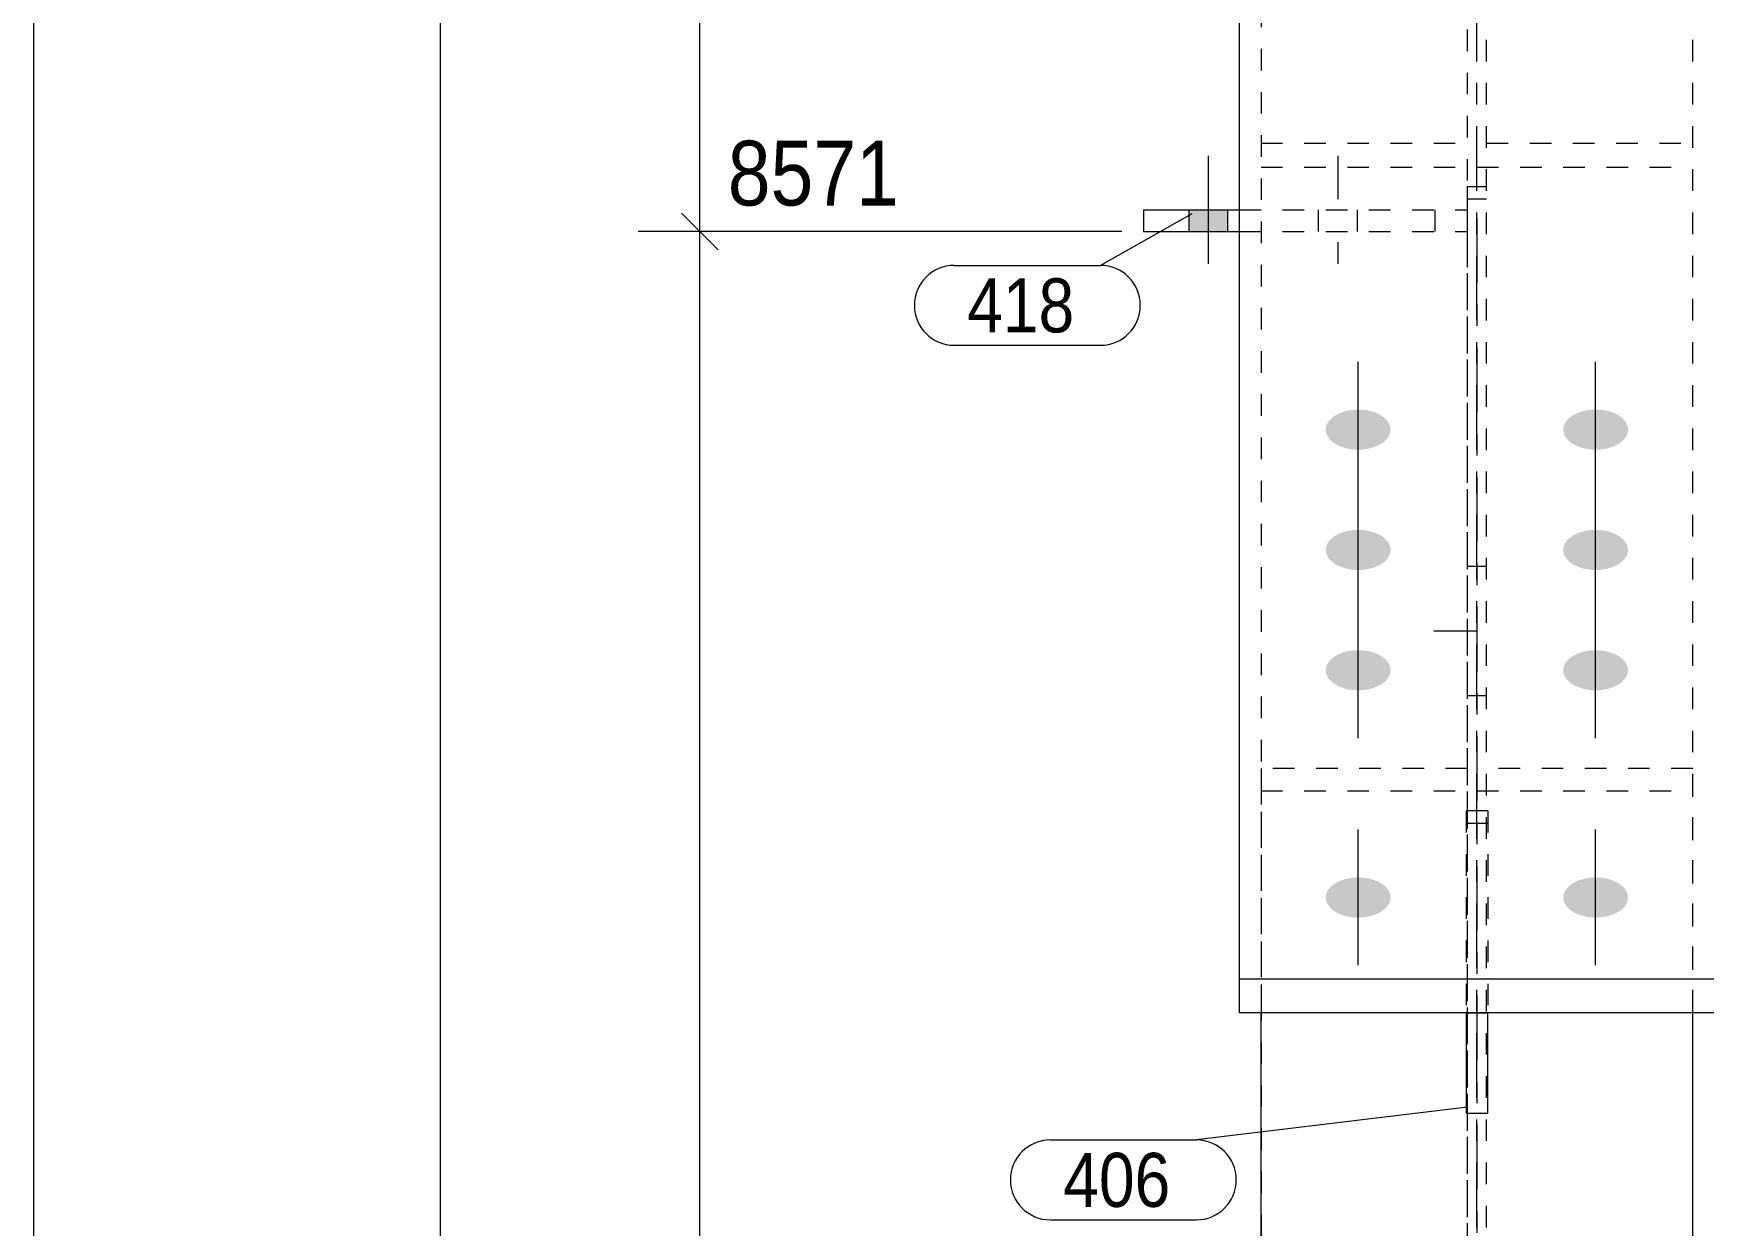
# Model space of a CAD drawing. Header units: millimetres. Extents: x 2 to 579, y 1 to 825.
# Drawn here: x 5 to 82.4, y 590.5 to 645.7 of the extents above; entities that cross this region are included whole.
import ezdxf

# ---------------------------------------------------------------- set-up
doc = ezdxf.new("R2010")
doc.units = ezdxf.units.MM
for name, pattern in [('XKITLINE00', [0]), ('XKITLINE01', [4, 1, -1, 1, -1]), ('XKITLINE02', [4, 2, -2]), ('XKITLINE03', [6, 3, -1, 1, -1])]:
    doc.linetypes.add(name, pattern=pattern)
for name, color, linetype, lineweight in [('Bolt', 3, 'Continuous', 0), ('Dimensions', 7, 'Continuous', 0), ('DrawingSheet', 5, 'Continuous', 0), ('Part', 2, 'Continuous', 0), ('PartMark', 7, 'Continuous', 0)]:
    doc.layers.add(name, color=color, linetype=linetype, lineweight=lineweight)
doc.styles.add('ARIAL', font='ARIAL.TTF')

# ---------------------------------------------------------------- blocks, each defined once
blk = doc.blocks.new('*A47')
at = {"layer": 'Bolt', "color": 3, "linetype": 'XKITLINE02', "lineweight": 0}
for p, q in [((71.413, 621.062), (72.313, 621.062)), ((69.863, 618.062), (73.863, 618.062)), ((71.413, 615.062), (72.313, 615.062))]:
    blk.add_line(p, q, dxfattribs=at)
blk = doc.blocks.new('*A48')
at = {"layer": 'Bolt'}
for points in [[(66.326, 626.454), (66.289, 626.455), (66.252, 626.457), (66.216, 626.459), (66.179, 626.461), (66.143, 626.464), (66.106, 626.468), (66.07, 626.472), (66.034, 626.477), (65.998, 626.482), (65.963, 626.488), (65.927, 626.494), (65.892, 626.501), (65.857, 626.508), (65.823, 626.516), (65.789, 626.525), (65.755, 626.534), (65.721, 626.543), (65.688, 626.553), (65.656, 626.564), (65.623, 626.575), (65.592, 626.586), (65.56, 626.598), (65.529, 626.611), (65.499, 626.624), (65.469, 626.637), (65.44, 626.651), (65.411, 626.665), (65.383, 626.68), (65.355, 626.695), (65.328, 626.71), (65.302, 626.726), (65.276, 626.742), (65.251, 626.759), (65.227, 626.776), (65.203, 626.794), (65.18, 626.811), (65.158, 626.83), (65.136, 626.848), (65.116, 626.867), (65.095, 626.886), (65.076, 626.905), (65.058, 626.925), (65.04, 626.945), (65.023, 626.965), (65.007, 626.986), (64.991, 627.006), (64.977, 627.027), (64.963, 627.049), (64.95, 627.07), (64.938, 627.092), (64.927, 627.113), (64.917, 627.135), (64.908, 627.157), (64.899, 627.179), (64.892, 627.202), (64.885, 627.224), (64.879, 627.247), (64.874, 627.269), (64.87, 627.292), (64.867, 627.314), (64.865, 627.337), (64.863, 627.36), (64.863, 627.383), (64.863, 627.406), (64.865, 627.428), (64.867, 627.451), (64.87, 627.474), (64.874, 627.496), (64.879, 627.519), (64.885, 627.542), (64.892, 627.564), (64.899, 627.586), (64.908, 627.608), (64.917, 627.63), (64.927, 627.652), (64.938, 627.674), (64.95, 627.696), (64.963, 627.717), (64.977, 627.738), (64.991, 627.759), (65.007, 627.78), (65.023, 627.8), (65.04, 627.821), (65.058, 627.841), (65.076, 627.86), (65.095, 627.88), (65.116, 627.899), (65.136, 627.918), (65.158, 627.936), (65.18, 627.954), (65.203, 627.972), (65.227, 627.989), (65.251, 628.006), (65.276, 628.023), (65.302, 628.039), (65.328, 628.055), (65.355, 628.071), (65.383, 628.086), (65.411, 628.101), (65.44, 628.115), (65.469, 628.129), (65.499, 628.142), (65.529, 628.155), (65.56, 628.167), (65.592, 628.179), (65.623, 628.191), (65.656, 628.202), (65.688, 628.212), (65.721, 628.222), (65.755, 628.232), (65.789, 628.241), (65.823, 628.249), (65.857, 628.257), (65.892, 628.265), (65.927, 628.271), (65.963, 628.278), (65.998, 628.284), (66.034, 628.289), (66.07, 628.294), (66.106, 628.298), (66.143, 628.301), (66.179, 628.304), (66.216, 628.307), (66.252, 628.309), (66.289, 628.31), (66.326, 628.311), (66.363, 628.311), (66.4, 628.311), (66.436, 628.31), (66.473, 628.309), (66.51, 628.307), (66.546, 628.304), (66.583, 628.301), (66.619, 628.298), (66.655, 628.294), (66.691, 628.289), (66.727, 628.284), (66.763, 628.278), (66.798, 628.271), (66.833, 628.265), (66.868, 628.257), (66.903, 628.249), (66.937, 628.241), (66.971, 628.232), (67.004, 628.222), (67.037, 628.212), (67.07, 628.202), (67.102, 628.191), (67.134, 628.179), (67.165, 628.167), (67.196, 628.155), (67.226, 628.142), (67.256, 628.129), (67.286, 628.115), (67.314, 628.101), (67.342, 628.086), (67.37, 628.071), (67.397, 628.055), (67.423, 628.039), (67.449, 628.023), (67.474, 628.006), (67.499, 627.989), (67.522, 627.972), (67.545, 627.954), (67.568, 627.936), (67.589, 627.918), (67.61, 627.899), (67.63, 627.88), (67.649, 627.86), (67.668, 627.841), (67.686, 627.821), (67.703, 627.8), (67.719, 627.78), (67.734, 627.759), (67.749, 627.738), (67.762, 627.717), (67.775, 627.696), (67.787, 627.674), (67.798, 627.652), (67.808, 627.63), (67.818, 627.608), (67.826, 627.586), (67.834, 627.564), (67.841, 627.542), (67.846, 627.519), (67.851, 627.496), (67.855, 627.474), (67.859, 627.451), (67.861, 627.428), (67.862, 627.406), (67.863, 627.383), (67.862, 627.36), (67.861, 627.337), (67.859, 627.314), (67.855, 627.292), (67.851, 627.269), (67.846, 627.247), (67.841, 627.224), (67.834, 627.202), (67.826, 627.179), (67.818, 627.157), (67.808, 627.135), (67.798, 627.113), (67.787, 627.092), (67.775, 627.07), (67.762, 627.049), (67.749, 627.027), (67.734, 627.006), (67.719, 626.986), (67.703, 626.965), (67.686, 626.945), (67.668, 626.925), (67.649, 626.905), (67.63, 626.886), (67.61, 626.867), (67.589, 626.848), (67.568, 626.83), (67.545, 626.811), (67.522, 626.794), (67.499, 626.776), (67.474, 626.759), (67.449, 626.742), (67.423, 626.726), (67.397, 626.71), (67.37, 626.695), (67.342, 626.68), (67.314, 626.665), (67.286, 626.651), (67.256, 626.637), (67.226, 626.624), (67.196, 626.611), (67.165, 626.598), (67.134, 626.586), (67.102, 626.575), (67.07, 626.564), (67.037, 626.553), (67.004, 626.543), (66.971, 626.534), (66.937, 626.525), (66.903, 626.516), (66.868, 626.508), (66.833, 626.501), (66.798, 626.494), (66.763, 626.488), (66.727, 626.482), (66.691, 626.477), (66.655, 626.472), (66.619, 626.468), (66.583, 626.464), (66.546, 626.461), (66.51, 626.459), (66.473, 626.457), (66.436, 626.455), (66.4, 626.454), (66.363, 626.454)], [(77.326, 626.454), (77.289, 626.455), (77.252, 626.457), (77.216, 626.459), (77.179, 626.461), (77.143, 626.464), (77.106, 626.468), (77.07, 626.472), (77.034, 626.477), (76.998, 626.482), (76.963, 626.488), (76.927, 626.494), (76.892, 626.501), (76.857, 626.508), (76.823, 626.516), (76.789, 626.525), (76.755, 626.534), (76.721, 626.543), (76.688, 626.553), (76.656, 626.564), (76.623, 626.575), (76.592, 626.586), (76.56, 626.598), (76.529, 626.611), (76.499, 626.624), (76.469, 626.637), (76.44, 626.651), (76.411, 626.665), (76.383, 626.68), (76.355, 626.695), (76.328, 626.71), (76.302, 626.726), (76.276, 626.742), (76.251, 626.759), (76.227, 626.776), (76.203, 626.794), (76.18, 626.811), (76.158, 626.83), (76.136, 626.848), (76.116, 626.867), (76.095, 626.886), (76.076, 626.905), (76.058, 626.925), (76.04, 626.945), (76.023, 626.965), (76.007, 626.986), (75.991, 627.006), (75.977, 627.027), (75.963, 627.049), (75.95, 627.07), (75.938, 627.092), (75.927, 627.113), (75.917, 627.135), (75.908, 627.157), (75.899, 627.179), (75.892, 627.202), (75.885, 627.224), (75.879, 627.247), (75.874, 627.269), (75.87, 627.292), (75.867, 627.314), (75.865, 627.337), (75.863, 627.36), (75.863, 627.383), (75.863, 627.406), (75.865, 627.428), (75.867, 627.451), (75.87, 627.474), (75.874, 627.496), (75.879, 627.519), (75.885, 627.542), (75.892, 627.564), (75.899, 627.586), (75.908, 627.608), (75.917, 627.63), (75.927, 627.652), (75.938, 627.674), (75.95, 627.696), (75.963, 627.717), (75.977, 627.738), (75.991, 627.759), (76.007, 627.78), (76.023, 627.8), (76.04, 627.821), (76.058, 627.841), (76.076, 627.86), (76.095, 627.88), (76.116, 627.899), (76.136, 627.918), (76.158, 627.936), (76.18, 627.954), (76.203, 627.972), (76.227, 627.989), (76.251, 628.006), (76.276, 628.023), (76.302, 628.039), (76.328, 628.055), (76.355, 628.071), (76.383, 628.086), (76.411, 628.101), (76.44, 628.115), (76.469, 628.129), (76.499, 628.142), (76.529, 628.155), (76.56, 628.167), (76.592, 628.179), (76.623, 628.191), (76.656, 628.202), (76.688, 628.212), (76.721, 628.222), (76.755, 628.232), (76.789, 628.241), (76.823, 628.249), (76.857, 628.257), (76.892, 628.265), (76.927, 628.271), (76.963, 628.278), (76.998, 628.284), (77.034, 628.289), (77.07, 628.294), (77.106, 628.298), (77.143, 628.301), (77.179, 628.304), (77.216, 628.307), (77.252, 628.309), (77.289, 628.31), (77.326, 628.311), (77.363, 628.311), (77.4, 628.311), (77.436, 628.31), (77.473, 628.309), (77.51, 628.307), (77.546, 628.304), (77.583, 628.301), (77.619, 628.298), (77.655, 628.294), (77.691, 628.289), (77.727, 628.284), (77.763, 628.278), (77.798, 628.271), (77.833, 628.265), (77.868, 628.257), (77.903, 628.249), (77.937, 628.241), (77.971, 628.232), (78.004, 628.222), (78.037, 628.212), (78.07, 628.202), (78.102, 628.191), (78.134, 628.179), (78.165, 628.167), (78.196, 628.155), (78.226, 628.142), (78.256, 628.129), (78.286, 628.115), (78.314, 628.101), (78.342, 628.086), (78.37, 628.071), (78.397, 628.055), (78.423, 628.039), (78.449, 628.023), (78.474, 628.006), (78.499, 627.989), (78.522, 627.972), (78.545, 627.954), (78.568, 627.936), (78.589, 627.918), (78.61, 627.899), (78.63, 627.88), (78.649, 627.86), (78.668, 627.841), (78.686, 627.821), (78.703, 627.8), (78.719, 627.78), (78.734, 627.759), (78.749, 627.738), (78.762, 627.717), (78.775, 627.696), (78.787, 627.674), (78.798, 627.652), (78.808, 627.63), (78.818, 627.608), (78.826, 627.586), (78.834, 627.564), (78.841, 627.542), (78.846, 627.519), (78.851, 627.496), (78.855, 627.474), (78.859, 627.451), (78.861, 627.428), (78.862, 627.406), (78.863, 627.383), (78.862, 627.36), (78.861, 627.337), (78.859, 627.314), (78.855, 627.292), (78.851, 627.269), (78.846, 627.247), (78.841, 627.224), (78.834, 627.202), (78.826, 627.179), (78.818, 627.157), (78.808, 627.135), (78.798, 627.113), (78.787, 627.092), (78.775, 627.07), (78.762, 627.049), (78.749, 627.027), (78.734, 627.006), (78.719, 626.986), (78.703, 626.965), (78.686, 626.945), (78.668, 626.925), (78.649, 626.905), (78.63, 626.886), (78.61, 626.867), (78.589, 626.848), (78.568, 626.83), (78.545, 626.811), (78.522, 626.794), (78.499, 626.776), (78.474, 626.759), (78.449, 626.742), (78.423, 626.726), (78.397, 626.71), (78.37, 626.695), (78.342, 626.68), (78.314, 626.665), (78.286, 626.651), (78.256, 626.637), (78.226, 626.624), (78.196, 626.611), (78.165, 626.598), (78.134, 626.586), (78.102, 626.575), (78.07, 626.564), (78.037, 626.553), (78.004, 626.543), (77.971, 626.534), (77.937, 626.525), (77.903, 626.516), (77.868, 626.508), (77.833, 626.501), (77.798, 626.494), (77.763, 626.488), (77.727, 626.482), (77.691, 626.477), (77.655, 626.472), (77.619, 626.468), (77.583, 626.464), (77.546, 626.461), (77.51, 626.459), (77.473, 626.457), (77.436, 626.455), (77.4, 626.454), (77.363, 626.454)], [(66.326, 620.883), (66.289, 620.883), (66.252, 620.885), (66.216, 620.887), (66.179, 620.889), (66.143, 620.892), (66.106, 620.896), (66.07, 620.9), (66.034, 620.905), (65.998, 620.91), (65.963, 620.916), (65.927, 620.922), (65.892, 620.929), (65.857, 620.937), (65.823, 620.945), (65.789, 620.953), (65.755, 620.962), (65.721, 620.971), (65.688, 620.981), (65.656, 620.992), (65.623, 621.003), (65.592, 621.014), (65.56, 621.026), (65.529, 621.039), (65.499, 621.052), (65.469, 621.065), (65.44, 621.079), (65.411, 621.093), (65.383, 621.108), (65.355, 621.123), (65.328, 621.138), (65.302, 621.154), (65.276, 621.171), (65.251, 621.187), (65.227, 621.204), (65.203, 621.222), (65.18, 621.24), (65.158, 621.258), (65.136, 621.276), (65.116, 621.295), (65.095, 621.314), (65.076, 621.334), (65.058, 621.353), (65.04, 621.373), (65.023, 621.393), (65.007, 621.414), (64.991, 621.435), (64.977, 621.456), (64.963, 621.477), (64.95, 621.498), (64.938, 621.52), (64.927, 621.541), (64.917, 621.563), (64.908, 621.585), (64.899, 621.607), (64.892, 621.63), (64.885, 621.652), (64.879, 621.675), (64.874, 621.697), (64.87, 621.72), (64.867, 621.743), (64.865, 621.765), (64.863, 621.788), (64.863, 621.811), (64.863, 621.834), (64.865, 621.857), (64.867, 621.879), (64.87, 621.902), (64.874, 621.925), (64.879, 621.947), (64.885, 621.97), (64.892, 621.992), (64.899, 622.014), (64.908, 622.037), (64.917, 622.059), (64.927, 622.081), (64.938, 622.102), (64.95, 622.124), (64.963, 622.145), (64.977, 622.166), (64.991, 622.187), (65.007, 622.208), (65.023, 622.228), (65.04, 622.249), (65.058, 622.269), (65.076, 622.288), (65.095, 622.308), (65.116, 622.327), (65.136, 622.346), (65.158, 622.364), (65.18, 622.382), (65.203, 622.4), (65.227, 622.418), (65.251, 622.435), (65.276, 622.451), (65.302, 622.468), (65.328, 622.484), (65.355, 622.499), (65.383, 622.514), (65.411, 622.529), (65.44, 622.543), (65.469, 622.557), (65.499, 622.57), (65.529, 622.583), (65.56, 622.596), (65.592, 622.607), (65.623, 622.619), (65.656, 622.63), (65.688, 622.64), (65.721, 622.65), (65.755, 622.66), (65.789, 622.669), (65.823, 622.677), (65.857, 622.685), (65.892, 622.693), (65.927, 622.7), (65.963, 622.706), (65.998, 622.712), (66.034, 622.717), (66.07, 622.722), (66.106, 622.726), (66.143, 622.73), (66.179, 622.733), (66.216, 622.735), (66.252, 622.737), (66.289, 622.738), (66.326, 622.739), (66.363, 622.74), (66.4, 622.739), (66.436, 622.738), (66.473, 622.737), (66.51, 622.735), (66.546, 622.733), (66.583, 622.73), (66.619, 622.726), (66.655, 622.722), (66.691, 622.717), (66.727, 622.712), (66.763, 622.706), (66.798, 622.7), (66.833, 622.693), (66.868, 622.685), (66.903, 622.677), (66.937, 622.669), (66.971, 622.66), (67.004, 622.65), (67.037, 622.64), (67.07, 622.63), (67.102, 622.619), (67.134, 622.607), (67.165, 622.596), (67.196, 622.583), (67.226, 622.57), (67.256, 622.557), (67.286, 622.543), (67.314, 622.529), (67.342, 622.514), (67.37, 622.499), (67.397, 622.484), (67.423, 622.468), (67.449, 622.451), (67.474, 622.435), (67.499, 622.418), (67.522, 622.4), (67.545, 622.382), (67.568, 622.364), (67.589, 622.346), (67.61, 622.327), (67.63, 622.308), (67.649, 622.288), (67.668, 622.269), (67.686, 622.249), (67.703, 622.228), (67.719, 622.208), (67.734, 622.187), (67.749, 622.166), (67.762, 622.145), (67.775, 622.124), (67.787, 622.102), (67.798, 622.081), (67.808, 622.059), (67.818, 622.037), (67.826, 622.014), (67.834, 621.992), (67.841, 621.97), (67.846, 621.947), (67.851, 621.925), (67.855, 621.902), (67.859, 621.879), (67.861, 621.857), (67.862, 621.834), (67.863, 621.811), (67.862, 621.788), (67.861, 621.765), (67.859, 621.743), (67.855, 621.72), (67.851, 621.697), (67.846, 621.675), (67.841, 621.652), (67.834, 621.63), (67.826, 621.607), (67.818, 621.585), (67.808, 621.563), (67.798, 621.541), (67.787, 621.52), (67.775, 621.498), (67.762, 621.477), (67.749, 621.456), (67.734, 621.435), (67.719, 621.414), (67.703, 621.393), (67.686, 621.373), (67.668, 621.353), (67.649, 621.334), (67.63, 621.314), (67.61, 621.295), (67.589, 621.276), (67.568, 621.258), (67.545, 621.24), (67.522, 621.222), (67.499, 621.204), (67.474, 621.187), (67.449, 621.171), (67.423, 621.154), (67.397, 621.138), (67.37, 621.123), (67.342, 621.108), (67.314, 621.093), (67.286, 621.079), (67.256, 621.065), (67.226, 621.052), (67.196, 621.039), (67.165, 621.026), (67.134, 621.014), (67.102, 621.003), (67.07, 620.992), (67.037, 620.981), (67.004, 620.971), (66.971, 620.962), (66.937, 620.953), (66.903, 620.945), (66.868, 620.937), (66.833, 620.929), (66.798, 620.922), (66.763, 620.916), (66.727, 620.91), (66.691, 620.905), (66.655, 620.9), (66.619, 620.896), (66.583, 620.892), (66.546, 620.889), (66.51, 620.887), (66.473, 620.885), (66.436, 620.883), (66.4, 620.883), (66.363, 620.882)], [(77.326, 620.883), (77.289, 620.883), (77.252, 620.885), (77.216, 620.887), (77.179, 620.889), (77.143, 620.892), (77.106, 620.896), (77.07, 620.9), (77.034, 620.905), (76.998, 620.91), (76.963, 620.916), (76.927, 620.922), (76.892, 620.929), (76.857, 620.937), (76.823, 620.945), (76.789, 620.953), (76.755, 620.962), (76.721, 620.971), (76.688, 620.981), (76.656, 620.992), (76.623, 621.003), (76.592, 621.014), (76.56, 621.026), (76.529, 621.039), (76.499, 621.052), (76.469, 621.065), (76.44, 621.079), (76.411, 621.093), (76.383, 621.108), (76.355, 621.123), (76.328, 621.138), (76.302, 621.154), (76.276, 621.171), (76.251, 621.187), (76.227, 621.204), (76.203, 621.222), (76.18, 621.24), (76.158, 621.258), (76.136, 621.276), (76.116, 621.295), (76.095, 621.314), (76.076, 621.334), (76.058, 621.353), (76.04, 621.373), (76.023, 621.393), (76.007, 621.414), (75.991, 621.435), (75.977, 621.456), (75.963, 621.477), (75.95, 621.498), (75.938, 621.52), (75.927, 621.541), (75.917, 621.563), (75.908, 621.585), (75.899, 621.607), (75.892, 621.63), (75.885, 621.652), (75.879, 621.675), (75.874, 621.697), (75.87, 621.72), (75.867, 621.743), (75.865, 621.765), (75.863, 621.788), (75.863, 621.811), (75.863, 621.834), (75.865, 621.857), (75.867, 621.879), (75.87, 621.902), (75.874, 621.925), (75.879, 621.947), (75.885, 621.97), (75.892, 621.992), (75.899, 622.014), (75.908, 622.037), (75.917, 622.059), (75.927, 622.081), (75.938, 622.102), (75.95, 622.124), (75.963, 622.145), (75.977, 622.166), (75.991, 622.187), (76.007, 622.208), (76.023, 622.228), (76.04, 622.249), (76.058, 622.269), (76.076, 622.288), (76.095, 622.308), (76.116, 622.327), (76.136, 622.346), (76.158, 622.364), (76.18, 622.382), (76.203, 622.4), (76.227, 622.418), (76.251, 622.435), (76.276, 622.451), (76.302, 622.468), (76.328, 622.484), (76.355, 622.499), (76.383, 622.514), (76.411, 622.529), (76.44, 622.543), (76.469, 622.557), (76.499, 622.57), (76.529, 622.583), (76.56, 622.596), (76.592, 622.607), (76.623, 622.619), (76.656, 622.63), (76.688, 622.64), (76.721, 622.65), (76.755, 622.66), (76.789, 622.669), (76.823, 622.677), (76.857, 622.685), (76.892, 622.693), (76.927, 622.7), (76.963, 622.706), (76.998, 622.712), (77.034, 622.717), (77.07, 622.722), (77.106, 622.726), (77.143, 622.73), (77.179, 622.733), (77.216, 622.735), (77.252, 622.737), (77.289, 622.738), (77.326, 622.739), (77.363, 622.74), (77.4, 622.739), (77.436, 622.738), (77.473, 622.737), (77.51, 622.735), (77.546, 622.733), (77.583, 622.73), (77.619, 622.726), (77.655, 622.722), (77.691, 622.717), (77.727, 622.712), (77.763, 622.706), (77.798, 622.7), (77.833, 622.693), (77.868, 622.685), (77.903, 622.677), (77.937, 622.669), (77.971, 622.66), (78.004, 622.65), (78.037, 622.64), (78.07, 622.63), (78.102, 622.619), (78.134, 622.607), (78.165, 622.596), (78.196, 622.583), (78.226, 622.57), (78.256, 622.557), (78.286, 622.543), (78.314, 622.529), (78.342, 622.514), (78.37, 622.499), (78.397, 622.484), (78.423, 622.468), (78.449, 622.451), (78.474, 622.435), (78.499, 622.418), (78.522, 622.4), (78.545, 622.382), (78.568, 622.364), (78.589, 622.346), (78.61, 622.327), (78.63, 622.308), (78.649, 622.288), (78.668, 622.269), (78.686, 622.249), (78.703, 622.228), (78.719, 622.208), (78.734, 622.187), (78.749, 622.166), (78.762, 622.145), (78.775, 622.124), (78.787, 622.102), (78.798, 622.081), (78.808, 622.059), (78.818, 622.037), (78.826, 622.014), (78.834, 621.992), (78.841, 621.97), (78.846, 621.947), (78.851, 621.925), (78.855, 621.902), (78.859, 621.879), (78.861, 621.857), (78.862, 621.834), (78.863, 621.811), (78.862, 621.788), (78.861, 621.765), (78.859, 621.743), (78.855, 621.72), (78.851, 621.697), (78.846, 621.675), (78.841, 621.652), (78.834, 621.63), (78.826, 621.607), (78.818, 621.585), (78.808, 621.563), (78.798, 621.541), (78.787, 621.52), (78.775, 621.498), (78.762, 621.477), (78.749, 621.456), (78.734, 621.435), (78.719, 621.414), (78.703, 621.393), (78.686, 621.373), (78.668, 621.353), (78.649, 621.334), (78.63, 621.314), (78.61, 621.295), (78.589, 621.276), (78.568, 621.258), (78.545, 621.24), (78.522, 621.222), (78.499, 621.204), (78.474, 621.187), (78.449, 621.171), (78.423, 621.154), (78.397, 621.138), (78.37, 621.123), (78.342, 621.108), (78.314, 621.093), (78.286, 621.079), (78.256, 621.065), (78.226, 621.052), (78.196, 621.039), (78.165, 621.026), (78.134, 621.014), (78.102, 621.003), (78.07, 620.992), (78.037, 620.981), (78.004, 620.971), (77.971, 620.962), (77.937, 620.953), (77.903, 620.945), (77.868, 620.937), (77.833, 620.929), (77.798, 620.922), (77.763, 620.916), (77.727, 620.91), (77.691, 620.905), (77.655, 620.9), (77.619, 620.896), (77.583, 620.892), (77.546, 620.889), (77.51, 620.887), (77.473, 620.885), (77.436, 620.883), (77.4, 620.883), (77.363, 620.882)], [(66.326, 615.311), (66.289, 615.312), (66.252, 615.313), (66.216, 615.315), (66.179, 615.317), (66.143, 615.32), (66.106, 615.324), (66.07, 615.328), (66.034, 615.333), (65.998, 615.338), (65.963, 615.344), (65.927, 615.35), (65.892, 615.357), (65.857, 615.365), (65.823, 615.373), (65.789, 615.381), (65.755, 615.39), (65.721, 615.4), (65.688, 615.41), (65.656, 615.42), (65.623, 615.431), (65.592, 615.443), (65.56, 615.454), (65.529, 615.467), (65.499, 615.48), (65.469, 615.493), (65.44, 615.507), (65.411, 615.521), (65.383, 615.536), (65.355, 615.551), (65.328, 615.566), (65.302, 615.582), (65.276, 615.599), (65.251, 615.615), (65.227, 615.632), (65.203, 615.65), (65.18, 615.668), (65.158, 615.686), (65.136, 615.704), (65.116, 615.723), (65.095, 615.742), (65.076, 615.762), (65.058, 615.781), (65.04, 615.801), (65.023, 615.822), (65.007, 615.842), (64.991, 615.863), (64.977, 615.884), (64.963, 615.905), (64.95, 615.926), (64.938, 615.948), (64.927, 615.969), (64.917, 615.991), (64.908, 616.013), (64.899, 616.036), (64.892, 616.058), (64.885, 616.08), (64.879, 616.103), (64.874, 616.125), (64.87, 616.148), (64.867, 616.171), (64.865, 616.193), (64.863, 616.216), (64.863, 616.239), (64.863, 616.262), (64.865, 616.285), (64.867, 616.307), (64.87, 616.33), (64.874, 616.353), (64.879, 616.375), (64.885, 616.398), (64.892, 616.42), (64.899, 616.443), (64.908, 616.465), (64.917, 616.487), (64.927, 616.509), (64.938, 616.53), (64.95, 616.552), (64.963, 616.573), (64.977, 616.594), (64.991, 616.615), (65.007, 616.636), (65.023, 616.657), (65.04, 616.677), (65.058, 616.697), (65.076, 616.716), (65.095, 616.736), (65.116, 616.755), (65.136, 616.774), (65.158, 616.792), (65.18, 616.81), (65.203, 616.828), (65.227, 616.846), (65.251, 616.863), (65.276, 616.879), (65.302, 616.896), (65.328, 616.912), (65.355, 616.927), (65.383, 616.942), (65.411, 616.957), (65.44, 616.971), (65.469, 616.985), (65.499, 616.998), (65.529, 617.011), (65.56, 617.024), (65.592, 617.036), (65.623, 617.047), (65.656, 617.058), (65.688, 617.069), (65.721, 617.079), (65.755, 617.088), (65.789, 617.097), (65.823, 617.105), (65.857, 617.113), (65.892, 617.121), (65.927, 617.128), (65.963, 617.134), (65.998, 617.14), (66.034, 617.145), (66.07, 617.15), (66.106, 617.154), (66.143, 617.158), (66.179, 617.161), (66.216, 617.163), (66.252, 617.165), (66.289, 617.167), (66.326, 617.167), (66.363, 617.168), (66.4, 617.167), (66.436, 617.167), (66.473, 617.165), (66.51, 617.163), (66.546, 617.161), (66.583, 617.158), (66.619, 617.154), (66.655, 617.15), (66.691, 617.145), (66.727, 617.14), (66.763, 617.134), (66.798, 617.128), (66.833, 617.121), (66.868, 617.113), (66.903, 617.105), (66.937, 617.097), (66.971, 617.088), (67.004, 617.079), (67.037, 617.069), (67.07, 617.058), (67.102, 617.047), (67.134, 617.036), (67.165, 617.024), (67.196, 617.011), (67.226, 616.998), (67.256, 616.985), (67.286, 616.971), (67.314, 616.957), (67.342, 616.942), (67.37, 616.927), (67.397, 616.912), (67.423, 616.896), (67.449, 616.879), (67.474, 616.863), (67.499, 616.846), (67.522, 616.828), (67.545, 616.81), (67.568, 616.792), (67.589, 616.774), (67.61, 616.755), (67.63, 616.736), (67.649, 616.716), (67.668, 616.697), (67.686, 616.677), (67.703, 616.657), (67.719, 616.636), (67.734, 616.615), (67.749, 616.594), (67.762, 616.573), (67.775, 616.552), (67.787, 616.53), (67.798, 616.509), (67.808, 616.487), (67.818, 616.465), (67.826, 616.443), (67.834, 616.42), (67.841, 616.398), (67.846, 616.375), (67.851, 616.353), (67.855, 616.33), (67.859, 616.307), (67.861, 616.285), (67.862, 616.262), (67.863, 616.239), (67.862, 616.216), (67.861, 616.193), (67.859, 616.171), (67.855, 616.148), (67.851, 616.125), (67.846, 616.103), (67.841, 616.08), (67.834, 616.058), (67.826, 616.036), (67.818, 616.013), (67.808, 615.991), (67.798, 615.969), (67.787, 615.948), (67.775, 615.926), (67.762, 615.905), (67.749, 615.884), (67.734, 615.863), (67.719, 615.842), (67.703, 615.822), (67.686, 615.801), (67.668, 615.781), (67.649, 615.762), (67.63, 615.742), (67.61, 615.723), (67.589, 615.704), (67.568, 615.686), (67.545, 615.668), (67.522, 615.65), (67.499, 615.632), (67.474, 615.615), (67.449, 615.599), (67.423, 615.582), (67.397, 615.566), (67.37, 615.551), (67.342, 615.536), (67.314, 615.521), (67.286, 615.507), (67.256, 615.493), (67.226, 615.48), (67.196, 615.467), (67.165, 615.454), (67.134, 615.443), (67.102, 615.431), (67.07, 615.42), (67.037, 615.41), (67.004, 615.4), (66.971, 615.39), (66.937, 615.381), (66.903, 615.373), (66.868, 615.365), (66.833, 615.357), (66.798, 615.35), (66.763, 615.344), (66.727, 615.338), (66.691, 615.333), (66.655, 615.328), (66.619, 615.324), (66.583, 615.32), (66.546, 615.317), (66.51, 615.315), (66.473, 615.313), (66.436, 615.312), (66.4, 615.311), (66.363, 615.31)], [(77.326, 615.311), (77.289, 615.312), (77.252, 615.313), (77.216, 615.315), (77.179, 615.317), (77.143, 615.32), (77.106, 615.324), (77.07, 615.328), (77.034, 615.333), (76.998, 615.338), (76.963, 615.344), (76.927, 615.35), (76.892, 615.357), (76.857, 615.365), (76.823, 615.373), (76.789, 615.381), (76.755, 615.39), (76.721, 615.4), (76.688, 615.41), (76.656, 615.42), (76.623, 615.431), (76.592, 615.443), (76.56, 615.454), (76.529, 615.467), (76.499, 615.48), (76.469, 615.493), (76.44, 615.507), (76.411, 615.521), (76.383, 615.536), (76.355, 615.551), (76.328, 615.566), (76.302, 615.582), (76.276, 615.599), (76.251, 615.615), (76.227, 615.632), (76.203, 615.65), (76.18, 615.668), (76.158, 615.686), (76.136, 615.704), (76.116, 615.723), (76.095, 615.742), (76.076, 615.762), (76.058, 615.781), (76.04, 615.801), (76.023, 615.822), (76.007, 615.842), (75.991, 615.863), (75.977, 615.884), (75.963, 615.905), (75.95, 615.926), (75.938, 615.948), (75.927, 615.969), (75.917, 615.991), (75.908, 616.013), (75.899, 616.036), (75.892, 616.058), (75.885, 616.08), (75.879, 616.103), (75.874, 616.125), (75.87, 616.148), (75.867, 616.171), (75.865, 616.193), (75.863, 616.216), (75.863, 616.239), (75.863, 616.262), (75.865, 616.285), (75.867, 616.307), (75.87, 616.33), (75.874, 616.353), (75.879, 616.375), (75.885, 616.398), (75.892, 616.42), (75.899, 616.443), (75.908, 616.465), (75.917, 616.487), (75.927, 616.509), (75.938, 616.53), (75.95, 616.552), (75.963, 616.573), (75.977, 616.594), (75.991, 616.615), (76.007, 616.636), (76.023, 616.657), (76.04, 616.677), (76.058, 616.697), (76.076, 616.716), (76.095, 616.736), (76.116, 616.755), (76.136, 616.774), (76.158, 616.792), (76.18, 616.81), (76.203, 616.828), (76.227, 616.846), (76.251, 616.863), (76.276, 616.879), (76.302, 616.896), (76.328, 616.912), (76.355, 616.927), (76.383, 616.942), (76.411, 616.957), (76.44, 616.971), (76.469, 616.985), (76.499, 616.998), (76.529, 617.011), (76.56, 617.024), (76.592, 617.036), (76.623, 617.047), (76.656, 617.058), (76.688, 617.069), (76.721, 617.079), (76.755, 617.088), (76.789, 617.097), (76.823, 617.105), (76.857, 617.113), (76.892, 617.121), (76.927, 617.128), (76.963, 617.134), (76.998, 617.14), (77.034, 617.145), (77.07, 617.15), (77.106, 617.154), (77.143, 617.158), (77.179, 617.161), (77.216, 617.163), (77.252, 617.165), (77.289, 617.167), (77.326, 617.167), (77.363, 617.168), (77.4, 617.167), (77.436, 617.167), (77.473, 617.165), (77.51, 617.163), (77.546, 617.161), (77.583, 617.158), (77.619, 617.154), (77.655, 617.15), (77.691, 617.145), (77.727, 617.14), (77.763, 617.134), (77.798, 617.128), (77.833, 617.121), (77.868, 617.113), (77.903, 617.105), (77.937, 617.097), (77.971, 617.088), (78.004, 617.079), (78.037, 617.069), (78.07, 617.058), (78.102, 617.047), (78.134, 617.036), (78.165, 617.024), (78.196, 617.011), (78.226, 616.998), (78.256, 616.985), (78.286, 616.971), (78.314, 616.957), (78.342, 616.942), (78.37, 616.927), (78.397, 616.912), (78.423, 616.896), (78.449, 616.879), (78.474, 616.863), (78.499, 616.846), (78.522, 616.828), (78.545, 616.81), (78.568, 616.792), (78.589, 616.774), (78.61, 616.755), (78.63, 616.736), (78.649, 616.716), (78.668, 616.697), (78.686, 616.677), (78.703, 616.657), (78.719, 616.636), (78.734, 616.615), (78.749, 616.594), (78.762, 616.573), (78.775, 616.552), (78.787, 616.53), (78.798, 616.509), (78.808, 616.487), (78.818, 616.465), (78.826, 616.443), (78.834, 616.42), (78.841, 616.398), (78.846, 616.375), (78.851, 616.353), (78.855, 616.33), (78.859, 616.307), (78.861, 616.285), (78.862, 616.262), (78.863, 616.239), (78.862, 616.216), (78.861, 616.193), (78.859, 616.171), (78.855, 616.148), (78.851, 616.125), (78.846, 616.103), (78.841, 616.08), (78.834, 616.058), (78.826, 616.036), (78.818, 616.013), (78.808, 615.991), (78.798, 615.969), (78.787, 615.948), (78.775, 615.926), (78.762, 615.905), (78.749, 615.884), (78.734, 615.863), (78.719, 615.842), (78.703, 615.822), (78.686, 615.801), (78.668, 615.781), (78.649, 615.762), (78.63, 615.742), (78.61, 615.723), (78.589, 615.704), (78.568, 615.686), (78.545, 615.668), (78.522, 615.65), (78.499, 615.632), (78.474, 615.615), (78.449, 615.599), (78.423, 615.582), (78.397, 615.566), (78.37, 615.551), (78.342, 615.536), (78.314, 615.521), (78.286, 615.507), (78.256, 615.493), (78.226, 615.48), (78.196, 615.467), (78.165, 615.454), (78.134, 615.443), (78.102, 615.431), (78.07, 615.42), (78.037, 615.41), (78.004, 615.4), (77.971, 615.39), (77.937, 615.381), (77.903, 615.373), (77.868, 615.365), (77.833, 615.357), (77.798, 615.35), (77.763, 615.344), (77.727, 615.338), (77.691, 615.333), (77.655, 615.328), (77.619, 615.324), (77.583, 615.32), (77.546, 615.317), (77.51, 615.315), (77.473, 615.313), (77.436, 615.312), (77.4, 615.311), (77.363, 615.31)], [(66.326, 604.786), (66.289, 604.787), (66.252, 604.788), (66.216, 604.79), (66.179, 604.793), (66.143, 604.796), (66.106, 604.799), (66.07, 604.804), (66.034, 604.808), (65.998, 604.814), (65.963, 604.819), (65.927, 604.826), (65.892, 604.833), (65.857, 604.84), (65.823, 604.848), (65.789, 604.856), (65.755, 604.865), (65.721, 604.875), (65.688, 604.885), (65.656, 604.895), (65.623, 604.906), (65.592, 604.918), (65.56, 604.93), (65.529, 604.942), (65.499, 604.955), (65.469, 604.969), (65.44, 604.982), (65.411, 604.997), (65.383, 605.011), (65.355, 605.026), (65.328, 605.042), (65.302, 605.058), (65.276, 605.074), (65.251, 605.091), (65.227, 605.108), (65.203, 605.125), (65.18, 605.143), (65.158, 605.161), (65.136, 605.18), (65.116, 605.198), (65.095, 605.218), (65.076, 605.237), (65.058, 605.257), (65.04, 605.277), (65.023, 605.297), (65.007, 605.317), (64.991, 605.338), (64.977, 605.359), (64.963, 605.38), (64.95, 605.402), (64.938, 605.423), (64.927, 605.445), (64.917, 605.467), (64.908, 605.489), (64.899, 605.511), (64.892, 605.533), (64.885, 605.556), (64.879, 605.578), (64.874, 605.601), (64.87, 605.623), (64.867, 605.646), (64.865, 605.669), (64.863, 605.692), (64.863, 605.714), (64.863, 605.737), (64.865, 605.76), (64.867, 605.783), (64.87, 605.805), (64.874, 605.828), (64.879, 605.851), (64.885, 605.873), (64.892, 605.896), (64.899, 605.918), (64.908, 605.94), (64.917, 605.962), (64.927, 605.984), (64.938, 606.006), (64.95, 606.027), (64.963, 606.049), (64.977, 606.07), (64.991, 606.091), (65.007, 606.111), (65.023, 606.132), (65.04, 606.152), (65.058, 606.172), (65.076, 606.192), (65.095, 606.211), (65.116, 606.23), (65.136, 606.249), (65.158, 606.268), (65.18, 606.286), (65.203, 606.304), (65.227, 606.321), (65.251, 606.338), (65.276, 606.355), (65.302, 606.371), (65.328, 606.387), (65.355, 606.402), (65.383, 606.418), (65.411, 606.432), (65.44, 606.447), (65.469, 606.46), (65.499, 606.474), (65.529, 606.487), (65.56, 606.499), (65.592, 606.511), (65.623, 606.522), (65.656, 606.533), (65.688, 606.544), (65.721, 606.554), (65.755, 606.563), (65.789, 606.572), (65.823, 606.581), (65.857, 606.589), (65.892, 606.596), (65.927, 606.603), (65.963, 606.609), (65.998, 606.615), (66.034, 606.62), (66.07, 606.625), (66.106, 606.629), (66.143, 606.633), (66.179, 606.636), (66.216, 606.639), (66.252, 606.641), (66.289, 606.642), (66.326, 606.643), (66.363, 606.643), (66.4, 606.643), (66.436, 606.642), (66.473, 606.641), (66.51, 606.639), (66.546, 606.636), (66.583, 606.633), (66.619, 606.629), (66.655, 606.625), (66.691, 606.62), (66.727, 606.615), (66.763, 606.609), (66.798, 606.603), (66.833, 606.596), (66.868, 606.589), (66.903, 606.581), (66.937, 606.572), (66.971, 606.563), (67.004, 606.554), (67.037, 606.544), (67.07, 606.533), (67.102, 606.522), (67.134, 606.511), (67.165, 606.499), (67.196, 606.487), (67.226, 606.474), (67.256, 606.46), (67.286, 606.447), (67.314, 606.432), (67.342, 606.418), (67.37, 606.402), (67.397, 606.387), (67.423, 606.371), (67.449, 606.355), (67.474, 606.338), (67.499, 606.321), (67.522, 606.304), (67.545, 606.286), (67.568, 606.268), (67.589, 606.249), (67.61, 606.23), (67.63, 606.211), (67.649, 606.192), (67.668, 606.172), (67.686, 606.152), (67.703, 606.132), (67.719, 606.111), (67.734, 606.091), (67.749, 606.07), (67.762, 606.049), (67.775, 606.027), (67.787, 606.006), (67.798, 605.984), (67.808, 605.962), (67.818, 605.94), (67.826, 605.918), (67.834, 605.896), (67.841, 605.873), (67.846, 605.851), (67.851, 605.828), (67.855, 605.805), (67.859, 605.783), (67.861, 605.76), (67.862, 605.737), (67.863, 605.714), (67.862, 605.692), (67.861, 605.669), (67.859, 605.646), (67.855, 605.623), (67.851, 605.601), (67.846, 605.578), (67.841, 605.556), (67.834, 605.533), (67.826, 605.511), (67.818, 605.489), (67.808, 605.467), (67.798, 605.445), (67.787, 605.423), (67.775, 605.402), (67.762, 605.38), (67.749, 605.359), (67.734, 605.338), (67.719, 605.317), (67.703, 605.297), (67.686, 605.277), (67.668, 605.257), (67.649, 605.237), (67.63, 605.218), (67.61, 605.198), (67.589, 605.18), (67.568, 605.161), (67.545, 605.143), (67.522, 605.125), (67.499, 605.108), (67.474, 605.091), (67.449, 605.074), (67.423, 605.058), (67.397, 605.042), (67.37, 605.026), (67.342, 605.011), (67.314, 604.997), (67.286, 604.982), (67.256, 604.969), (67.226, 604.955), (67.196, 604.942), (67.165, 604.93), (67.134, 604.918), (67.102, 604.906), (67.07, 604.895), (67.037, 604.885), (67.004, 604.875), (66.971, 604.865), (66.937, 604.856), (66.903, 604.848), (66.868, 604.84), (66.833, 604.833), (66.798, 604.826), (66.763, 604.819), (66.727, 604.814), (66.691, 604.808), (66.655, 604.804), (66.619, 604.799), (66.583, 604.796), (66.546, 604.793), (66.51, 604.79), (66.473, 604.788), (66.436, 604.787), (66.4, 604.786), (66.363, 604.786)], [(77.326, 604.786), (77.289, 604.787), (77.252, 604.788), (77.216, 604.79), (77.179, 604.793), (77.143, 604.796), (77.106, 604.799), (77.07, 604.804), (77.034, 604.808), (76.998, 604.814), (76.963, 604.819), (76.927, 604.826), (76.892, 604.833), (76.857, 604.84), (76.823, 604.848), (76.789, 604.856), (76.755, 604.865), (76.721, 604.875), (76.688, 604.885), (76.656, 604.895), (76.623, 604.906), (76.592, 604.918), (76.56, 604.93), (76.529, 604.942), (76.499, 604.955), (76.469, 604.969), (76.44, 604.982), (76.411, 604.997), (76.383, 605.011), (76.355, 605.026), (76.328, 605.042), (76.302, 605.058), (76.276, 605.074), (76.251, 605.091), (76.227, 605.108), (76.203, 605.125), (76.18, 605.143), (76.158, 605.161), (76.136, 605.18), (76.116, 605.198), (76.095, 605.218), (76.076, 605.237), (76.058, 605.257), (76.04, 605.277), (76.023, 605.297), (76.007, 605.317), (75.991, 605.338), (75.977, 605.359), (75.963, 605.38), (75.95, 605.402), (75.938, 605.423), (75.927, 605.445), (75.917, 605.467), (75.908, 605.489), (75.899, 605.511), (75.892, 605.533), (75.885, 605.556), (75.879, 605.578), (75.874, 605.601), (75.87, 605.623), (75.867, 605.646), (75.865, 605.669), (75.863, 605.692), (75.863, 605.714), (75.863, 605.737), (75.865, 605.76), (75.867, 605.783), (75.87, 605.805), (75.874, 605.828), (75.879, 605.851), (75.885, 605.873), (75.892, 605.896), (75.899, 605.918), (75.908, 605.94), (75.917, 605.962), (75.927, 605.984), (75.938, 606.006), (75.95, 606.027), (75.963, 606.049), (75.977, 606.07), (75.991, 606.091), (76.007, 606.111), (76.023, 606.132), (76.04, 606.152), (76.058, 606.172), (76.076, 606.192), (76.095, 606.211), (76.116, 606.23), (76.136, 606.249), (76.158, 606.268), (76.18, 606.286), (76.203, 606.304), (76.227, 606.321), (76.251, 606.338), (76.276, 606.355), (76.302, 606.371), (76.328, 606.387), (76.355, 606.402), (76.383, 606.418), (76.411, 606.432), (76.44, 606.447), (76.469, 606.46), (76.499, 606.474), (76.529, 606.487), (76.56, 606.499), (76.592, 606.511), (76.623, 606.522), (76.656, 606.533), (76.688, 606.544), (76.721, 606.554), (76.755, 606.563), (76.789, 606.572), (76.823, 606.581), (76.857, 606.589), (76.892, 606.596), (76.927, 606.603), (76.963, 606.609), (76.998, 606.615), (77.034, 606.62), (77.07, 606.625), (77.106, 606.629), (77.143, 606.633), (77.179, 606.636), (77.216, 606.639), (77.252, 606.641), (77.289, 606.642), (77.326, 606.643), (77.363, 606.643), (77.4, 606.643), (77.436, 606.642), (77.473, 606.641), (77.51, 606.639), (77.546, 606.636), (77.583, 606.633), (77.619, 606.629), (77.655, 606.625), (77.691, 606.62), (77.727, 606.615), (77.763, 606.609), (77.798, 606.603), (77.833, 606.596), (77.868, 606.589), (77.903, 606.581), (77.937, 606.572), (77.971, 606.563), (78.004, 606.554), (78.037, 606.544), (78.07, 606.533), (78.102, 606.522), (78.134, 606.511), (78.165, 606.499), (78.196, 606.487), (78.226, 606.474), (78.256, 606.46), (78.286, 606.447), (78.314, 606.432), (78.342, 606.418), (78.37, 606.402), (78.397, 606.387), (78.423, 606.371), (78.449, 606.355), (78.474, 606.338), (78.499, 606.321), (78.522, 606.304), (78.545, 606.286), (78.568, 606.268), (78.589, 606.249), (78.61, 606.23), (78.63, 606.211), (78.649, 606.192), (78.668, 606.172), (78.686, 606.152), (78.703, 606.132), (78.719, 606.111), (78.734, 606.091), (78.749, 606.07), (78.762, 606.049), (78.775, 606.027), (78.787, 606.006), (78.798, 605.984), (78.808, 605.962), (78.818, 605.94), (78.826, 605.918), (78.834, 605.896), (78.841, 605.873), (78.846, 605.851), (78.851, 605.828), (78.855, 605.805), (78.859, 605.783), (78.861, 605.76), (78.862, 605.737), (78.863, 605.714), (78.862, 605.692), (78.861, 605.669), (78.859, 605.646), (78.855, 605.623), (78.851, 605.601), (78.846, 605.578), (78.841, 605.556), (78.834, 605.533), (78.826, 605.511), (78.818, 605.489), (78.808, 605.467), (78.798, 605.445), (78.787, 605.423), (78.775, 605.402), (78.762, 605.38), (78.749, 605.359), (78.734, 605.338), (78.719, 605.317), (78.703, 605.297), (78.686, 605.277), (78.668, 605.257), (78.649, 605.237), (78.63, 605.218), (78.61, 605.198), (78.589, 605.18), (78.568, 605.161), (78.545, 605.143), (78.522, 605.125), (78.499, 605.108), (78.474, 605.091), (78.449, 605.074), (78.423, 605.058), (78.397, 605.042), (78.37, 605.026), (78.342, 605.011), (78.314, 604.997), (78.286, 604.982), (78.256, 604.969), (78.226, 604.955), (78.196, 604.942), (78.165, 604.93), (78.134, 604.918), (78.102, 604.906), (78.07, 604.895), (78.037, 604.885), (78.004, 604.875), (77.971, 604.865), (77.937, 604.856), (77.903, 604.848), (77.868, 604.84), (77.833, 604.833), (77.798, 604.826), (77.763, 604.819), (77.727, 604.814), (77.691, 604.808), (77.655, 604.804), (77.619, 604.799), (77.583, 604.796), (77.546, 604.793), (77.51, 604.79), (77.473, 604.788), (77.436, 604.787), (77.4, 604.786), (77.363, 604.786)]]:
    blk.add_hatch(color=3, dxfattribs=at).paths.add_polyline_path(points, flags=17)
at = {"layer": 'Bolt', "color": 3, "linetype": 'XKITLINE00', "lineweight": 0}
for p, q in [((66.363, 624.242), (66.363, 630.524)), ((77.363, 624.242), (77.363, 630.524)), ((66.363, 618.67), (66.363, 624.952)), ((77.363, 618.67), (77.363, 624.952)), ((66.363, 613.098), (66.363, 619.38)), ((77.363, 613.098), (77.363, 619.38)), ((66.363, 602.573), (66.363, 608.856)), ((77.363, 602.573), (77.363, 608.856))]:
    blk.add_line(p, q, dxfattribs=at)
blk = doc.blocks.new('*A58')
at = {"layer": 'Bolt'}
blk.add_hatch(color=3, dxfattribs=at).paths.add_polyline_path([(58.513, 636.562), (58.513, 637.562), (60.313, 637.562), (60.313, 636.562)], flags=17)
blk.add_hatch(color=3, dxfattribs=at).paths.add_polyline_path([(58.513, 636.562), (58.513, 637.562), (60.313, 637.562), (60.313, 636.562)], flags=17)
at = {"layer": 'Bolt', "color": 3, "linetype": 'XKITLINE00', "lineweight": 0}
for p, q in [((59.413, 640.062), (59.413, 635.062)), ((59.413, 640.062), (59.413, 635.062)), ((58.513, 637.562), (58.513, 636.562)), ((58.513, 637.562), (58.513, 636.562)), ((60.313, 637.562), (60.313, 636.562)), ((60.313, 637.562), (60.313, 636.562))]:
    blk.add_line(p, q, dxfattribs=at)
at = {"layer": 'Bolt', "color": 3, "linetype": 'XKITLINE02', "lineweight": 0}
for p, q in [((65.413, 640.062), (65.413, 635.062)), ((65.413, 640.062), (65.413, 635.062)), ((64.513, 637.562), (64.513, 636.562)), ((64.513, 637.562), (64.513, 636.562)), ((66.313, 637.562), (66.313, 636.562)), ((66.313, 637.562), (66.313, 636.562))]:
    blk.add_line(p, q, dxfattribs=at)
blk = doc.blocks.new('*A60')
at = {"layer": 'Part', "color": 7, "linetype": 'XKITLINE01', "lineweight": 0}
for p, q in [((61.863, 675.018), (61.863, 500.438)), ((81.863, 500.438), (81.863, 675.018)), ((71.413, 673.914), (71.413, 500.438)), ((72.313, 500.438), (72.313, 673.914)), ((61.863, 640.646), (71.413, 640.646)), ((72.313, 640.646), (81.863, 640.646)), ((61.863, 639.543), (81.863, 639.543))]:
    blk.add_line(p, q, dxfattribs=at)
at = {"layer": 'Part', "color": 7, "linetype": 'XKITLINE03', "lineweight": 0}
blk.add_line((71.863, 500.438), (71.863, 667.28), dxfattribs=at)
blk = doc.blocks.new('*A61')
at = {"layer": 'Part', "color": 2, "linetype": 'XKITLINE00', "lineweight": 0}
for p, q in [((60.863, 600.369), (60.863, 684.281)), ((60.863, 601.94), (82.863, 601.94)), ((82.863, 600.369), (60.863, 600.369))]:
    blk.add_line(p, q, dxfattribs=at)
blk = doc.blocks.new('*A67')
at = {"layer": 'Part', "color": 7, "linetype": 'XKITLINE01', "lineweight": 0}
for p, q in [((72.363, 609.723), (71.363, 609.723)), ((71.363, 609.723), (71.363, 600.369)), ((72.363, 609.723), (72.363, 600.369)), ((71.363, 609.158), (72.363, 609.158))]:
    blk.add_line(p, q, dxfattribs=at)
at = {"layer": 'Part', "color": 2, "linetype": 'XKITLINE00', "lineweight": 0}
for p, q in [((71.363, 600.369), (72.363, 600.369)), ((71.363, 600.369), (71.363, 595.719)), ((72.363, 595.719), (72.363, 600.369)), ((71.363, 595.719), (72.363, 595.719))]:
    blk.add_line(p, q, dxfattribs=at)
blk = doc.blocks.new('*A68')
at = {"layer": 'Part', "color": 7, "linetype": 'XKITLINE01', "lineweight": 0}
for p, q in [((71.413, 638.627), (71.413, 500.438)), ((72.313, 638.627), (71.413, 638.627)), ((72.313, 500.438), (72.313, 638.627)), ((71.413, 638.072), (72.313, 638.072)), ((71.413, 611.683), (61.863, 611.683)), ((61.863, 611.683), (61.863, 600.369)), ((81.863, 611.683), (72.313, 611.683)), ((81.863, 600.369), (81.863, 611.683)), ((61.863, 610.652), (81.863, 610.652))]:
    blk.add_line(p, q, dxfattribs=at)
at = {"layer": 'Part', "color": 7, "linetype": 'XKITLINE03', "lineweight": 0}
blk.add_line((71.863, 637.184), (71.863, 500.438), dxfattribs=at)
at = {"layer": 'Part', "color": 2, "linetype": 'XKITLINE00', "lineweight": 0}
for p, q in [((61.863, 500.438), (61.863, 600.369)), ((81.863, 500.438), (81.863, 600.369))]:
    blk.add_line(p, q, dxfattribs=at)
blk = doc.blocks.new('*A80')
at = {"layer": 'Part', "color": 2, "linetype": 'XKITLINE00', "lineweight": 0}
for p, q in [((56.413, 637.562), (60.863, 637.562)), ((56.413, 637.562), (56.413, 636.562)), ((56.413, 636.562), (60.863, 636.562))]:
    blk.add_line(p, q, dxfattribs=at)
at = {"layer": 'Part', "color": 7, "linetype": 'XKITLINE01', "lineweight": 0}
for p, q in [((60.863, 637.562), (71.413, 637.562)), ((69.913, 637.562), (69.913, 636.562)), ((71.413, 637.562), (71.413, 636.562)), ((60.863, 636.562), (71.413, 636.562))]:
    blk.add_line(p, q, dxfattribs=at)
blk = doc.blocks.new('*A127')
at = {"layer": 'DrawingSheet', "color": 5, "linetype": 'XKITLINE00', "lineweight": 0}
blk.add_line((5, 825), (5, 5), dxfattribs=at)
blk = doc.blocks.new('*A202')
at = {"layer": 'PartMark', "color": 7, "linetype": 'XKITLINE00', "lineweight": 0}
for p, q in [((71.427, 596.001), (58.869, 594.487)), ((52.106, 594.487), (58.869, 594.487)), ((52.106, 590.787), (58.869, 590.787))]:
    blk.add_line(p, q, dxfattribs=at)
for centre, start, end in [((52.106, 592.637), 90, 270), ((58.869, 592.637), 270, 90)]:
    blk.add_arc(centre, 1.85, start, end, dxfattribs=at)
at = {"layer": 'PartMark', "color": 3, "style": 'ARIAL', "width": 0.85}
blk.add_text('406', height=2.5, dxfattribs=at).set_placement((52.706, 591.387))
blk = doc.blocks.new('*A218')
at = {"layer": 'Dimensions', "color": 7, "linetype": 'XKITLINE00', "lineweight": 0}
blk.add_line((23.863, 408.564), (23.863, 675.018), dxfattribs=at)
blk = doc.blocks.new('*A220')
at = {"layer": 'Dimensions', "color": 7, "linetype": 'XKITLINE00', "lineweight": 0}
for p, q in [((35.014, 637.41), (36.711, 635.713)), ((55.413, 636.562), (33.013, 636.562)), ((35.863, 242.963), (35.863, 636.562))]:
    blk.add_line(p, q, dxfattribs=at)
at = {"layer": 'Dimensions', "color": 3}
blk.add_point((35.863, 636.562), dxfattribs=at)
at = {"layer": 'Dimensions', "color": 3, "style": 'ARIAL', "width": 0.85}
blk.add_text('8571', height=3, dxfattribs=at).set_placement((37.163, 637.762))
blk = doc.blocks.new('*A221')
at = {"layer": 'Dimensions', "color": 7, "linetype": 'XKITLINE00', "lineweight": 0}
for p, q in [((35.014, 675.867), (36.711, 674.169)), ((60.863, 675.018), (33.013, 675.018)), ((35.863, 636.562), (35.863, 675.018)), ((35.014, 637.41), (36.711, 635.713)), ((55.413, 636.562), (33.013, 636.562))]:
    blk.add_line(p, q, dxfattribs=at)
at = {"layer": 'Dimensions', "color": 3}
for p in [(35.863, 675.018), (35.863, 636.562)]:
    blk.add_point(p, dxfattribs=at)
at = {"layer": 'Dimensions', "color": 3, "style": 'ARIAL', "width": 0.85}
blk.add_text('8956', height=3, dxfattribs=at).set_placement((37.163, 676.218))
blk.add_text('385', height=3, rotation=90.00021, dxfattribs=at).set_placement((34.513, 652.452))
blk = doc.blocks.new('*A234')
at = {"layer": 'PartMark', "color": 7, "linetype": 'XKITLINE00', "lineweight": 0}
for p, q in [((58.662, 637.38), (54.42, 634.987)), ((47.657, 634.987), (54.42, 634.987)), ((47.657, 631.287), (54.42, 631.287))]:
    blk.add_line(p, q, dxfattribs=at)
for centre, start, end in [((47.657, 633.137), 90, 270), ((54.42, 633.137), 270, 90)]:
    blk.add_arc(centre, 1.85, start, end, dxfattribs=at)
at = {"layer": 'PartMark', "color": 3, "style": 'ARIAL', "width": 0.85}
blk.add_text('418', height=2.5, dxfattribs=at).set_placement((48.257, 631.887))

msp = doc.modelspace()

# ---------------------------------------------------------------- block references
at = {"lineweight": 0}
for name in ['*A127', '*A61', '*A48', '*A218', '*A221', '*A220', '*A58', '*A68', '*A80', '*A234', '*A47', '*A67', '*A202']:
    msp.add_blockref(name, (0, 0), dxfattribs=at)
at = {"layer": 'Part', "lineweight": 0}
msp.add_blockref('*A60', (0, 0), dxfattribs=at)

doc.saveas('drawing.dxf')
